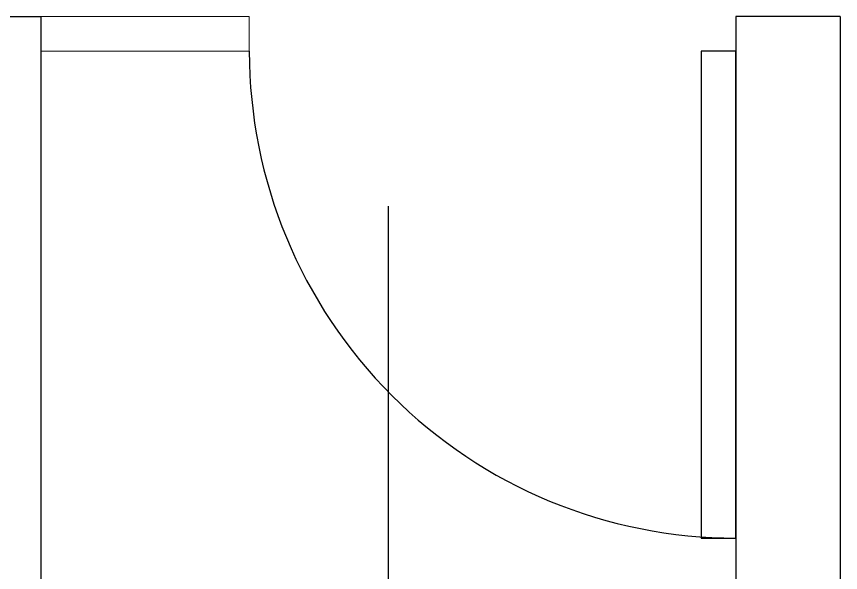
# Model space of a CAD drawing. Header units: metres. Extents: x -22 to 564, y 0 to 143.
# Drawn here: x 244.368 to 245.554, y 51.525 to 52.325 of the extents above; entities that cross this region are included whole.
import ezdxf

# ---------------------------------------------------------------- set-up
doc = ezdxf.new("R2010")
doc.units = ezdxf.units.M
for name, color, linetype in [('XREF 2N NEURO-ONCOLOGIA$0$CANCELES', 1, 'Continuous'), ('XREF 2N NEURO-ONCOLOGIA$0$MAMPARAS BAÑO', 1, 'Continuous'), ('XREF 2N NEURO-ONCOLOGIA$0$Mobiliario Fijo', 40, 'Continuous'), ('XREF 2N NEURO-ONCOLOGIA$0$MUROS', 3, 'Continuous'), ('XREF 2N NEURO-ONCOLOGIA$0$MUROS BAJOS', 2, 'Continuous')]:
    doc.layers.add(name, color=color, linetype=linetype)

# ---------------------------------------------------------------- blocks, each defined once
blk = doc.blocks.new('XREF 2N NEURO-ONCOLOGIA$0$A$C7c43d18a')
for p, q in [((0.029, -0.008), (-0.005, 0.051)), ((0, -0.05), (0, 0.049)), ((-0.8852, 0), (0.037, 0)), ((0.029, 0.007), (-0.005, -0.052))]:
    blk.add_line(p, q)
blk = doc.blocks.new('XREF 2N NEURO-ONCOLOGIA')
at = {"layer": 'XREF 2N NEURO-ONCOLOGIA$0$CANCELES', "elevation": 0}
blk.add_lwpolyline([(18.8239, 2.3377, 0.414214), (18.1239, 1.6377), (18.8239, 1.6377), (18.8239, 1.6877), (18.1239, 1.6877), (18.1239, 1.6377)], format="xyb", dxfattribs=at)
at = {"layer": 'XREF 2N NEURO-ONCOLOGIA$0$MAMPARAS BAÑO', "lineweight": 0, "elevation": 0}
blk.add_lwpolyline([(18.8739, 2.3377), (18.8239, 2.3377), (18.8239, 2.6376), (18.8739, 2.6376)], close=True, dxfattribs=at)
at = {"layer": 'XREF 2N NEURO-ONCOLOGIA$0$MUROS'}
for p, q in [((18.8739, 1.6378, 0), (17.4239, 1.6378)), ((18.8739, 1.4878, 0), (18.8739, 1.6378, 0)), ((18.8739, 1.4877, 0), (17.2748, 1.4871))]:
    blk.add_line(p, q, dxfattribs=at)
at = {"layer": 'XREF 2N NEURO-ONCOLOGIA$0$MUROS BAJOS', "elevation": 0}
blk.add_lwpolyline([(17.4239, 2.7876), (18.8739, 2.7876), (18.8739, 2.6376), (17.4239, 2.6376)], close=True, dxfattribs=at)
at = {"layer": 'XREF 2N NEURO-ONCOLOGIA$0$Mobiliario Fijo', "xscale": -1}
blk.add_blockref('XREF 2N NEURO-ONCOLOGIA$0$A$C7c43d18a', (17.716, 2.1377, 0), dxfattribs=at)

msp = doc.modelspace()

# ---------------------------------------------------------------- block references
at = {"rotation": 90}
msp.add_blockref('XREF 2N NEURO-ONCOLOGIA', (247.0412, 33.4511), dxfattribs=at)

doc.saveas('drawing.dxf')
